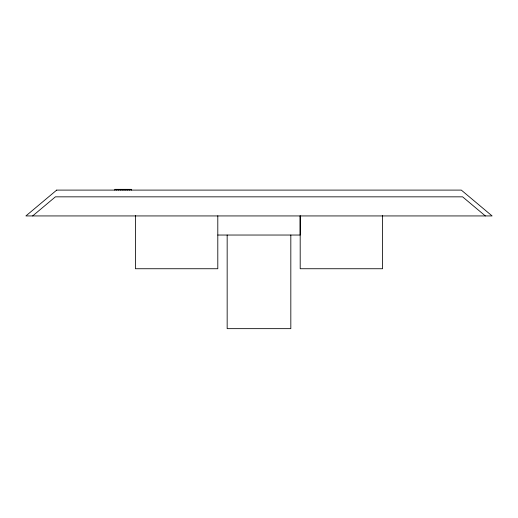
<?xml version="1.0" encoding="UTF-8"?>
<svg xmlns="http://www.w3.org/2000/svg" width="518" height="518" viewBox="0 0 518 518"><rect width="100%" height="100%" fill="white"/><g stroke="black" fill="none" stroke-linecap="round" stroke-linejoin="round"><path stroke-width="0.78" d="M32.64 215.935L55.4 196.84L462.6 196.84L485.36 215.935M217.8 235.036L300.181 235.036L300.181 215.779L300.2 268.738L382.575 268.738L382.575 215.566M290.825 235.036L290.825 328.652L227.162 328.652L227.162 235.036M217.8 215.779L217.8 268.738L135.425 268.738L135.425 215.566M131.378 190.1L131.378 189.348L114.789 189.348L114.789 190.1M129.532 189.348L129.532 190.1M127.693 189.348L127.693 190.1M125.848 189.348L125.848 190.1M124.003 189.348L124.003 190.1M122.164 189.348L122.164 190.1M120.318 189.348L120.318 190.1M118.473 189.348L118.473 190.1M116.628 189.348L116.628 190.1M56.695 190.1L25.9 215.935L492.1 215.935L461.305 190.1L56.695 190.1"/></g></svg>
